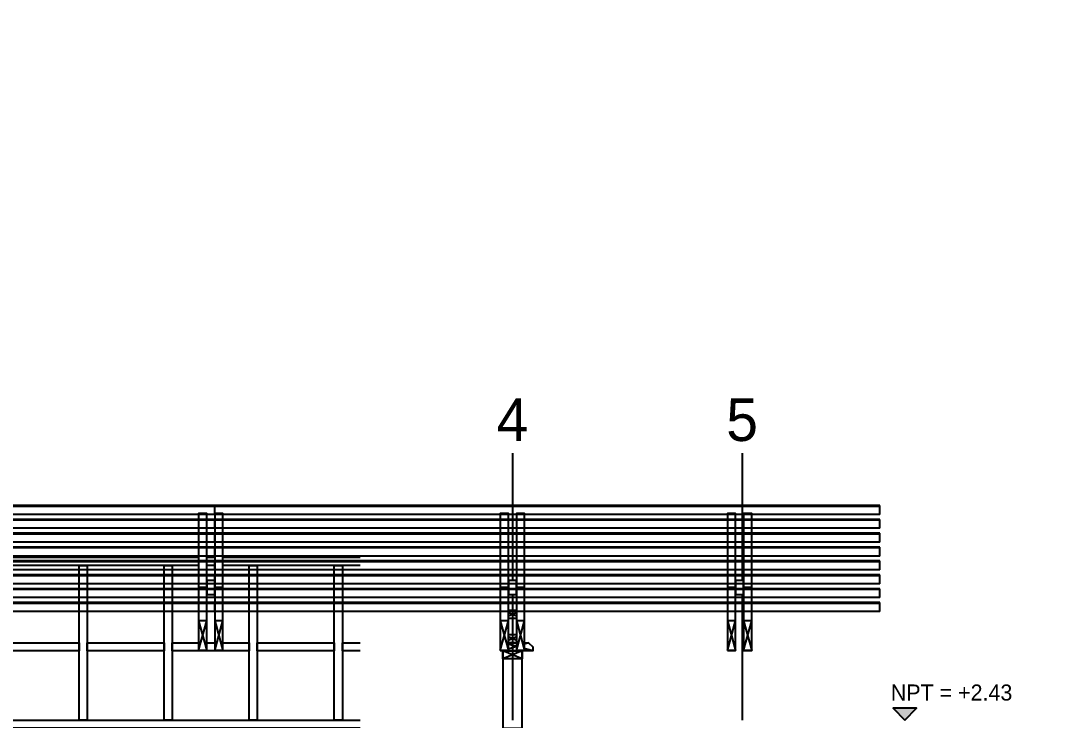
# Model space of a CAD drawing. Header units: millimetres. Extents: x 19438 to 19711, y 4351 to 4752.
# Drawn here: x 19461.748 to 19466.641, y 4492.963 to 4496.235 of the extents above; entities that cross this region are included whole.
import ezdxf
from ezdxf.enums import TextEntityAlignment as Align

# ---------------------------------------------------------------- set-up
doc = ezdxf.new("R2010")
doc.units = ezdxf.units.MM
doc.set_wipeout_variables(frame=1)
doc.linetypes.add('CENTER', pattern=[2, 1.25, -0.25, 0.25, -0.25])
for name, color, linetype in [('ALFAJIA', 3, 'Continuous'), ('CLAVADORES', 1, 'Continuous'), ('cotas', 1, 'Continuous'), ('cotas @ 500', 1, 'Continuous'), ('EJES', 2, 'CENTER'), ('EJES @ 0.5', 2, 'CENTER'), ('NIVELES @ 0.5', 2, 'Continuous'), ('PANELES PARED', 2, 'Continuous'), ('PZA', 3, 'Continuous')]:
    doc.layers.add(name, color=color, linetype=linetype)
doc.styles.add('century gothic', font='GOTHIC.TTF')
doc.styles.add('century gothic smc', font='GOTHIC.TTF')
doc.styles.add('NOTAS', font='GOTHIC.TTF')
doc.styles.get("Standard").update_dxf_attribs({"font": 'arial.ttf'})
doc.dimstyles.new('ANOTATIVE 100 SMCONSTRUCCIONES', dxfattribs={"dimscale": 0, "dimtxt": 0.18, "dimasz": 0.15, "dimexe": 0.18, "dimexo": 0.09, "dimgap": 0.1, "dimtad": 1, "dimzin": 0, "dimdsep": 46, "dimtxsty": 'century gothic', "dimblk1": 'FLECHA1', "dimblk2": 'FLECHA1', "dimsah": 1, "dimcen": 0.18, "dimdle": 0.075, "dimclrd": 1, "dimclre": 1, "dimclrt": 2, "dimaunit": 1, "dimadec": 0, "dimazin": 0, "dimtfac": 0.75, "dimtix": 1, "dimtmove": 2, "dimatfit": 3, "dimfxl": 0.09, "dimtvp": 1.5, "dimtfill": 1, "dimtolj": 1, "dimtzin": 0, "dimarcsym": 0})

# ---------------------------------------------------------------- blocks, each defined once
blk = doc.blocks.new('FLECHA1')
at = {"color": 4}
blk.add_line((-0.246176, -0.248081), (0.248081, 0.25), dxfattribs=at)
at = {"color": 1}
blk.add_line((-1, 0), (0.496162, 0), dxfattribs=at)
blk = doc.blocks.new('*D405')
at = {"layer": 'cotas', "color": 1, "lineweight": -2, "transparency": 16777216}
for p, q in [((19614.326, 4625.8448), (19614.326, 4700.8448)), ((19570.9836, 4550.8448), (19524.326, 4550.8448)), ((19614.326, 4548.4298), (19614.326, 4550.8448)), ((19570.5339, 4548.4298), (19524.326, 4548.4298)), ((19614.326, 4473.4298), (19614.326, 4398.4298))]:
    blk.add_line(p, q, dxfattribs=at)
at = {"layer": 'Defpoints', "color": 0, "transparency": 16777216}
for p in [(19614.326, 4550.8448), (19615.9836, 4550.8448), (19615.5339, 4548.4298)]:
    blk.add_point(p, dxfattribs=at)
at = {"layer": 'cotas', "color": 1, "lineweight": -2, "transparency": 16777216, "xscale": 75, "yscale": 75, "zscale": 75}
for p, rotation in [((19614.326, 4550.8448), 270), ((19614.326, 4548.4298), 90)]:
    blk.add_blockref('FLECHA1', p, dxfattribs=dict(at, rotation=rotation))
at = {"layer": 'cotas', "color": 2, "transparency": 16777216, "insert": (19517.3376, 4549.6373), "char_height": 90, "attachment_point": 5, "rotation": 90, "style": 'century gothic', "bg_fill": 3, "box_fill_scale": 1.1, "bg_fill_color": 256, "bg_fill_true_color": 13158600, "bg_fill_transparency": 0}
blk.add_mtext('\\A1;2.42', dxfattribs=at)
blk = doc.blocks.new('ejes')
at = {"color": 2, "linetype": 'Continuous'}
blk.add_wipeout([(-0.1089, 0.2752), (-0.0646, 0.291), (-0.0057, 0.3001), (0.0597, 0.2965), (0.095, 0.2884), (0.1597, 0.2609), (0.1831, 0.246), (0.2148, 0.2203), (0.2406, 0.1931), (0.271, 0.1493), (0.271, 0.1493), (0.2923, 0.1035), (0.3036, 0.0645), (0.3089, 0.0316), (0.3105, 0.0006), (0.3092, -0.0273), (0.3092, -0.0273), (0.3003, -0.077), (0.2881, -0.1133), (0.279, -0.1332), (0.2588, -0.1678), (0.2382, -0.1948), (0.2186, -0.2155), (0.1902, -0.2397), (0.159, -0.2601), (0.1254, -0.2765), (0.0895, -0.2888), (0.0461, -0.2973), (0.0105, -0.2994), (-0.0366, -0.2957), (-0.0687, -0.2888), (-0.0974, -0.2794), (-0.1444, -0.2564), (-0.1709, -0.2384), (-0.1922, -0.2206), (-0.2152, -0.1971), (-0.2152, -0.1971), (-0.2567, -0.1358), (-0.2716, -0.1014), (-0.2716, -0.1014), (-0.2875, -0.0344), (-0.2895, 0.0006), (-0.2874, 0.0357), (-0.2813, 0.0702), (-0.2729, 0.0991), (-0.2583, 0.1338), (-0.234, 0.1744), (-0.2157, 0.1977), (-0.197, 0.2172), (-0.1752, 0.2362), (-0.1544, 0.2512), (-0.1259, 0.2678), (-0.1259, 0.2678), (-0.1182, 0.2716)], dxfattribs=at)
at = {"layer": 'EJES', "color": 3}
blk.add_attdef('EJES', text='', height=0.3, dxfattribs=at).set_placement((0.0105, -0.174), align=Align.CENTER)
blk = doc.blocks.new('JYT')
at = {"layer": 'PANELES PARED', "color": 250}
for points in [[(19468.9743, 4494.2382), (19468.9743, 4494.2002), (19466.1493, 4494.2002), (19466.1493, 4494.2382)], [(19466.1493, 4494.2002), (19466.1873, 4494.2002), (19466.1873, 4493.4762), (19466.1493, 4493.4762)], [(19466.5474, 4494.2002), (19466.5854, 4494.2002), (19466.5854, 4493.4762), (19466.5474, 4493.4762)], [(19466.9456, 4494.2002), (19466.9836, 4494.2002), (19466.9836, 4493.4762), (19466.9456, 4493.4762)], [(19467.3437, 4494.2002), (19467.3817, 4494.2002), (19467.3817, 4493.4762), (19467.3437, 4493.4762)], [(19467.7419, 4494.2002), (19467.7799, 4494.2002), (19467.7799, 4493.4762), (19467.7419, 4493.4762)], [(19468.14, 4494.2002), (19468.178, 4494.2002), (19468.178, 4493.4762), (19468.14, 4493.4762)], [(19468.5381, 4494.2002), (19468.5761, 4494.2002), (19468.5761, 4493.4762), (19468.5381, 4493.4762)], [(19468.9363, 4494.2002), (19468.9743, 4494.2002), (19468.9743, 4493.4762), (19468.9363, 4493.4762)], [(19470.0943, 4494.2382), (19470.0943, 4494.2002), (19468.9743, 4494.2002), (19468.9743, 4494.2382)], [(19468.9743, 4494.2002), (19469.0123, 4494.2002), (19469.0123, 4493.5142), (19468.9743, 4493.5142)], [(19469.3223, 4494.2002), (19469.3603, 4494.2002), (19469.3603, 4493.5142), (19469.3223, 4493.5142)], [(19469.6703, 4494.2002), (19469.7083, 4494.2002), (19469.7083, 4493.5142), (19469.6703, 4493.5142)], [(19470.0183, 4494.2002), (19470.0563, 4494.2002), (19470.0563, 4493.5142), (19470.0183, 4493.5142)], [(19470.0563, 4494.2002), (19470.0943, 4494.2002), (19470.0943, 4493.5142), (19470.0563, 4493.5142)], [(19466.5474, 4493.8379), (19466.5474, 4493.7999), (19466.1873, 4493.7999), (19466.1873, 4493.8379)], [(19466.9456, 4493.8379), (19466.9456, 4493.7999), (19466.5854, 4493.7999), (19466.5854, 4493.8379)], [(19467.3437, 4493.8379), (19467.3437, 4493.7999), (19466.9836, 4493.7999), (19466.9836, 4493.8379)], [(19467.7419, 4493.8379), (19467.7419, 4493.7999), (19467.3817, 4493.7999), (19467.3817, 4493.8379)], [(19468.14, 4493.8379), (19468.14, 4493.7999), (19467.7799, 4493.7999), (19467.7799, 4493.8379)], [(19468.5381, 4493.8379), (19468.5381, 4493.7999), (19468.178, 4493.7999), (19468.178, 4493.8379)], [(19468.9363, 4493.8379), (19468.9363, 4493.7999), (19468.5761, 4493.7999), (19468.5761, 4493.8379)], [(19469.3223, 4493.8379), (19469.3223, 4493.7999), (19469.0123, 4493.7999), (19469.0123, 4493.8379)], [(19469.6703, 4493.8379), (19469.6703, 4493.7999), (19469.3603, 4493.7999), (19469.3603, 4493.8379)], [(19470.0183, 4493.8379), (19470.0183, 4493.7999), (19469.7083, 4493.7999), (19469.7083, 4493.8379)], [(19470.0943, 4493.5142), (19470.0943, 4493.4762), (19468.9743, 4493.4762), (19468.9743, 4493.5142)], [(19468.9743, 4493.4762), (19468.9743, 4493.4382), (19466.1493, 4493.4382), (19466.1493, 4493.4762)]]:
    blk.add_lwpolyline(points, close=True, dxfattribs=at)
blk = doc.blocks.new('HHHTY')
at = {"layer": 'CLAVADORES'}
for p, q in [((19462.6559, 4503.0237), (19461.2545, 4503.0237)), ((19461.2545, 4502.9819), (19461.2545, 4503.0237)), ((19462.6559, 4503.0196), (19461.2545, 4503.0196)), ((19462.6559, 4502.9819), (19462.6559, 4503.0237)), ((19462.6559, 4502.9819), (19461.2545, 4502.9819)), ((19462.6559, 4502.9589), (19461.2545, 4502.9589)), ((19461.2545, 4502.917), (19461.2545, 4502.9589)), ((19462.6559, 4502.9548), (19461.2545, 4502.9548)), ((19462.6559, 4502.917), (19462.6559, 4502.9589)), ((19462.6559, 4502.917), (19461.2545, 4502.917)), ((19462.6559, 4502.894), (19461.2545, 4502.894)), ((19461.2545, 4502.8521), (19461.2545, 4502.894)), ((19462.6559, 4502.8899), (19461.2545, 4502.8899)), ((19462.6559, 4502.8521), (19461.2545, 4502.8521)), ((19462.6559, 4502.8521), (19462.6559, 4502.894)), ((19462.6559, 4502.8291), (19461.2545, 4502.8291)), ((19461.2545, 4502.7873), (19461.2545, 4502.8291)), ((19462.6559, 4502.825), (19461.2545, 4502.825)), ((19462.6559, 4502.7873), (19462.6559, 4502.8291)), ((19462.6559, 4502.7873), (19461.2545, 4502.7873)), ((19462.6559, 4502.7643), (19461.2545, 4502.7643)), ((19461.2545, 4502.7224), (19461.2545, 4502.7643)), ((19462.6559, 4502.7602), (19461.2545, 4502.7602)), ((19462.6559, 4502.7224), (19462.6559, 4502.7643)), ((19462.6559, 4502.7224), (19461.2545, 4502.7224)), ((19462.6559, 4502.6994), (19461.2545, 4502.6994)), ((19461.2545, 4502.6575), (19461.2545, 4502.6994)), ((19462.6559, 4502.6953), (19461.2545, 4502.6953)), ((19462.6559, 4502.6575), (19461.2545, 4502.6575)), ((19462.6559, 4502.6575), (19462.6559, 4502.6994)), ((19462.6559, 4502.6345), (19461.2545, 4502.6345)), ((19461.2545, 4502.5926), (19461.2545, 4502.6345)), ((19462.6559, 4502.6304), (19461.2545, 4502.6304)), ((19462.6559, 4502.5926), (19462.6559, 4502.6345)), ((19462.6559, 4502.5926), (19461.2545, 4502.5926)), ((19462.6559, 4502.5697), (19461.2545, 4502.5697)), ((19461.2545, 4502.5278), (19461.2545, 4502.5697)), ((19462.6559, 4502.5656), (19461.2545, 4502.5656)), ((19462.6559, 4502.5278), (19462.6559, 4502.5697)), ((19462.6559, 4502.5278), (19461.2545, 4502.5278))]:
    blk.add_line(p, q, dxfattribs=at)
blk = doc.blocks.new('MKK')
at = {"layer": 'CLAVADORES'}
for p, q in [((19455.2462, 4501.4716), (19452.1327, 4501.4716)), ((19452.1327, 4501.4298), (19452.1327, 4501.4716)), ((19455.2462, 4501.4675), (19452.1327, 4501.4675)), ((19455.2462, 4501.4298), (19455.2462, 4501.4716)), ((19455.2462, 4501.4298), (19452.1327, 4501.4298)), ((19455.2462, 4501.4068), (19452.1327, 4501.4068)), ((19452.1327, 4501.3649), (19452.1327, 4501.4068)), ((19455.2462, 4501.4027), (19452.1327, 4501.4027)), ((19455.2462, 4501.3649), (19455.2462, 4501.4068)), ((19455.2462, 4501.3649), (19452.1327, 4501.3649)), ((19455.2462, 4501.3419), (19452.1327, 4501.3419)), ((19452.1327, 4501.3), (19452.1327, 4501.3419)), ((19455.2462, 4501.3378), (19452.1327, 4501.3378)), ((19455.2462, 4501.3), (19455.2462, 4501.3419)), ((19455.2462, 4501.3), (19452.1327, 4501.3)), ((19455.2462, 4501.277), (19452.1327, 4501.277)), ((19452.1327, 4501.2352), (19452.1327, 4501.277)), ((19455.2462, 4501.2729), (19452.1327, 4501.2729)), ((19455.2462, 4501.2352), (19455.2462, 4501.277)), ((19455.2462, 4501.2352), (19452.1327, 4501.2352)), ((19455.2462, 4501.2122), (19452.1327, 4501.2122)), ((19452.1327, 4501.1703), (19452.1327, 4501.2122)), ((19455.2462, 4501.2081), (19452.1327, 4501.2081)), ((19455.2462, 4501.1703), (19455.2462, 4501.2122)), ((19455.2462, 4501.1703), (19452.1327, 4501.1703)), ((19455.2462, 4501.1473), (19452.1327, 4501.1473)), ((19452.1327, 4501.1054), (19452.1327, 4501.1473)), ((19455.2462, 4501.1432), (19452.1327, 4501.1432)), ((19455.2462, 4501.1054), (19455.2462, 4501.1473)), ((19455.2462, 4501.1054), (19452.1327, 4501.1054)), ((19455.2462, 4501.0824), (19452.1327, 4501.0824)), ((19452.1327, 4501.0406), (19452.1327, 4501.0824)), ((19455.2462, 4501.0783), (19452.1327, 4501.0783)), ((19455.2462, 4501.0406), (19455.2462, 4501.0824)), ((19455.2462, 4501.0406), (19452.1327, 4501.0406)), ((19455.2462, 4501.0176), (19452.1327, 4501.0176)), ((19452.1327, 4500.9757), (19452.1327, 4501.0176)), ((19455.2462, 4501.0135), (19452.1327, 4501.0135)), ((19455.2462, 4500.9757), (19455.2462, 4501.0176)), ((19455.2462, 4500.9757), (19452.1327, 4500.9757))]:
    blk.add_line(p, q, dxfattribs=at)
blk = doc.blocks.new('HHHR')
blk.add_wipeout([(19457.5728, 4500.7931), (19457.6108, 4500.7931), (19457.6108, 4501.4339), (19457.5728, 4501.4339)]).dxf.layer = 'ALFAJIA'
at = {"layer": 'ALFAJIA'}
for p, q in [((19457.6108, 4500.9323), (19457.5728, 4500.9323)), ((19457.5728, 4500.9323), (19457.6108, 4500.7931)), ((19457.5728, 4500.7931), (19457.6108, 4500.9323)), ((19457.6108, 4500.7931), (19457.5728, 4500.7931))]:
    blk.add_line(p, q, dxfattribs=at)
blk.add_wipeout([(19457.5348, 4501.0555), (19457.5728, 4501.0555), (19457.5728, 4501.1204), (19457.5348, 4501.1204)]).dxf.layer = 'ALFAJIA'
blk.add_line((19457.6108, 4501.088), (19457.5728, 4501.088), dxfattribs=at)
blk.add_lwpolyline([(19457.5728, 4500.7931), (19457.6108, 4500.7931), (19457.6108, 4501.4339), (19457.5728, 4501.4339)], close=True, dxfattribs=at)
blk.add_wipeout([(19457.4968, 4500.7931), (19457.5348, 4500.7931), (19457.5348, 4501.4339), (19457.4968, 4501.4339)]).dxf.layer = 'ALFAJIA'
for p, q in [((19457.5348, 4501.088), (19457.4968, 4501.088)), ((19457.5348, 4500.9323), (19457.4968, 4500.9323)), ((19457.4968, 4500.9323), (19457.5348, 4500.7931)), ((19457.4968, 4500.7931), (19457.5348, 4500.9323)), ((19457.5348, 4500.7931), (19457.4968, 4500.7931))]:
    blk.add_line(p, q, dxfattribs=at)
for points in [[(19457.4968, 4500.7931), (19457.5348, 4500.7931), (19457.5348, 4501.4339), (19457.4968, 4501.4339)], [(19457.5348, 4501.0555), (19457.5728, 4501.0555), (19457.5728, 4501.1204), (19457.5348, 4501.1204)]]:
    blk.add_lwpolyline(points, close=True, dxfattribs=at)
blk = doc.blocks.new('nivel elevacion')
blk.add_hatch(color=250).paths.add_polyline_path([(-0.1093, 0.1102), (0, 0), (0.1093, 0.1102)])
blk.add_lwpolyline([(0, 0), (0.1093, 0.1102), (-0.1093, 0.1102)], close=True)
blk.add_lwpolyline([(0.1093, 0.1102), (-0.1093, 0.1102)])
at = {"style": 'NOTAS'}
blk.add_attdef('ELEVATION', (-0.1298, 0.1831), '', height=0.15, dxfattribs=at)
blk = doc.blocks.new('*U570')
at = {"layer": 'cotas @ 500'}
dim = blk.add_linear_dim(base=(19614.3260382735, 4550.8448237801), p1=(19615.5338597089, 4548.4298237801), p2=(19615.9836080801, 4550.8448237801), angle=90, dimstyle='ANOTATIVE 100 SMCONSTRUCCIONES', override={"dimscale": 500, "dimtix": 1, "dimtofl": 1, "dimtmove": 1, "dimatfit": 1}, dxfattribs=at)
dim.commit()
dim.dimension.update_dxf_attribs({"geometry": '*D405', "text_midpoint": (19517.3375950376, 4549.6373237801)})

msp = doc.modelspace()

# ---------------------------------------------------------------- block references
msp.add_blockref('JYT', (-4.9248, -0.5131))

# ---------------------------------------------------------------- next in the draw order: block references
at = {"layer": 'cotas'}
msp.add_blockref('*U570', (0, 0), dxfattribs=at)

# ---------------------------------------------------------------- next in the draw order: linework, layer by layer
at = {"layer": 'EJES', "color": 1}
for p, q in [((19464.0494, 4494.2123), (19464.0494, 4489.9172)), ((19465.1244, 4494.2123), (19465.1244, 4489.9172))]:
    msp.add_line(p, q, dxfattribs=at)
at = {"layer": 'PANELES PARED'}
for p, q in [((19464.0944, 4493.4384), (19464.0044, 4493.4764)), ((19464.0944, 4493.4764), (19464.0044, 4493.4384)), ((19464.0944, 4493.3252), (19464.0044, 4493.3632)), ((19464.0944, 4493.3632), (19464.0044, 4493.3252)), ((19464.0944, 4493.2492), (19464.0044, 4493.2872)), ((19464.0944, 4493.2872), (19464.0044, 4493.2492))]:
    msp.add_line(p, q, dxfattribs=at)
for points in [[(19464.0944, 4493.4764), (19464.0944, 4493.4384), (19464.0044, 4493.4384), (19464.0044, 4493.4764)], [(19464.0944, 4493.4764), (19464.0044, 4493.4764), (19464.0044, 4493.3252), (19464.0944, 4493.3252)], [(19464.0944, 4493.3632), (19464.0944, 4493.3252), (19464.0044, 4493.3252), (19464.0044, 4493.3632)], [(19464.0944, 4493.2872), (19464.0944, 4493.2492), (19464.0044, 4493.2492), (19464.0044, 4493.2872)], [(19464.0944, 4493.2872), (19464.0044, 4493.2872), (19464.0044, 4492.9252), (19464.0944, 4492.9252)]]:
    msp.add_lwpolyline(points, close=True, dxfattribs=at)
at = {"layer": 'PZA', "color": 2}
for p, q in [((19464.1444, 4493.2872), (19464.0044, 4493.3252)), ((19464.1244, 4493.3252), (19464.0044, 4493.2872))]:
    msp.add_line(p, q, dxfattribs=at)
msp.add_lwpolyline([(19464.1444, 4493.3062), (19464.1444, 4493.2872), (19464.0044, 4493.2872), (19464.0044, 4493.3252), (19464.1244, 4493.3252), (19464.1444, 4493.3062)], dxfattribs=at)

# ---------------------------------------------------------------- next in the draw order: block references
msp.add_blockref('HHHR', (5.0832, -7.5043))
at = {"layer": 'NIVELES @ 0.5'}
ref = msp.add_blockref('nivel elevacion', (19465.8854, 4492.9632), dxfattribs=dict(at, xscale=0.5, yscale=0.5, zscale=0.5))
ref.add_attrib('ELEVATION', 'NPT = +2.43', (19465.8205, 4493.0547), dxfattribs={"layer": '0', "color": 0, "height": 0.075, "style": 'century gothic smc'})

# ---------------------------------------------------------------- next in the draw order: block references
for name, p in [('HHHTY', (0, -9.0564)), ('HHHR', (6.4957, -7.5043)), ('HHHR', (7.5587, -7.5043))]:
    msp.add_blockref(name, p)
at = {"layer": 'EJES @ 0.5'}
ref = msp.add_blockref('ejes', (19464.0442, 4494.362), dxfattribs=dict(at, xscale=0.5000000000009095, yscale=0.5000000000009095, zscale=0.5000000000009095))
ref.add_attrib('EJES', '4', dxfattribs={"layer": 'EJES', "color": 3, "height": 0.2, "style": 'century gothic'}).set_placement((19464.0494, 4494.2691), align=Align.CENTER)
ref = msp.add_blockref('ejes', (19465.1192, 4494.362), dxfattribs=dict(at, xscale=0.5000000000009095, yscale=0.5000000000009095, zscale=0.5000000000009095))
ref.add_attrib('EJES', '5', dxfattribs={"layer": 'EJES', "color": 3, "height": 0.2, "style": 'century gothic'}).set_placement((19465.1244, 4494.2691), align=Align.CENTER)

# ---------------------------------------------------------------- next in the draw order: block references
msp.add_blockref('MKK', (10.5232, -7.5043))

doc.saveas('drawing.dxf')
